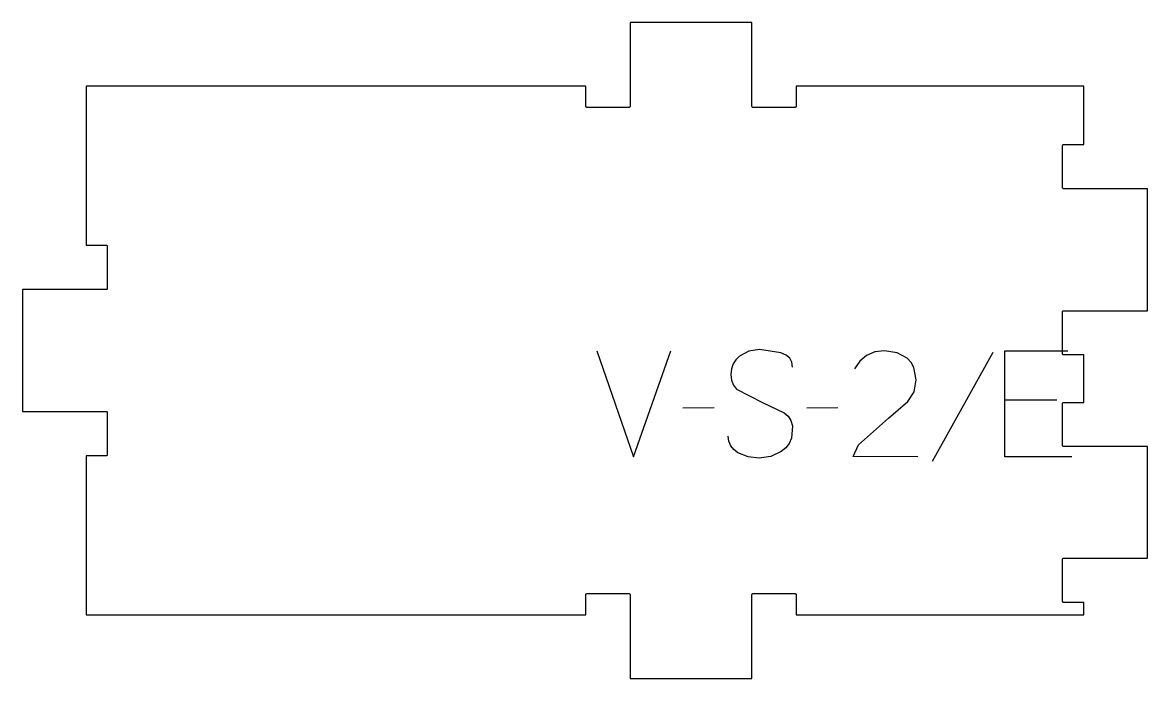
# Model space of a CAD drawing. Header units: millimetres. Extents: x -161 to 157, y -93 to 93.
import ezdxf

# ---------------------------------------------------------------- set-up
doc = ezdxf.new("R2010")
doc.units = ezdxf.units.MM
doc.layers.add('1_ANYTOOL_1MMDEEP_LABELS_S', color=2, linetype='Continuous', true_color=0xffff00)
doc.layers.add('4_ANYTOOL_CUTTHROUGH_OUTSI', color=5, linetype='Continuous', true_color=0x0000ff)

msp = doc.modelspace()

# ---------------------------------------------------------------- linework, layer by layer
at = {"layer": '1_ANYTOOL_1MMDEEP_LABELS_S'}
for p, q in [((113.27, -0.47), (96.09, -31.24)), ((131.36, -13.93), (116.7, -13.93)), ((34.41, -16.11), (25.63, -16.2)), ((69.47, -16.11), (60.69, -16.2))]:
    msp.add_line(p, q, dxfattribs=at)
for points in [[(1.29, 0), (11.66, -30), (22.2, 0)], [(56.66, -4.59), (56.45, -3.2), (55.83, -2.07), (54.8, -1.2), (53.36, -0.6), (47.27, 0.34), (44.3, -0.12), (41.66, -1.5), (40.57, -2.5), (39.79, -3.7), (39.33, -5.09), (39.17, -6.69), (39.35, -8.3), (39.88, -9.69), (40.76, -10.83), (48.17, -14.57), (54.21, -17.49), (55.38, -18.47), (56.16, -19.7), (56.58, -21.19), (56.3, -24.67), (55.67, -26.19), (54.72, -27.46), (53.44, -28.5), (50.45, -29.86), (47.23, -30.34), (44.07, -29.98), (41.19, -28.8), (39.99, -27.91), (39.13, -26.84), (38.61, -25.58), (38.44, -24.13)], [(92.06, -29.96), (73.76, -29.91), (75.32, -26.54), (83.79, -19.07), (89.23, -14.36), (91, -11.58), (91.59, -8.23), (90.95, -4.68), (90.16, -3.27), (89.06, -2.1), (86.2, -0.53), (82.67, 0), (79.92, -0.32), (77.59, -1.28), (75.68, -2.87), (74.19, -5.1)], [(135.64, -30), (116.7, -30), (116.7, 0), (134.53, 0)]]:
    msp.add_lwpolyline(points, dxfattribs=at)
at = {"layer": '4_ANYTOOL_CUTTHROUGH_OUTSI'}
msp.add_lwpolyline([(57.65, -68.9), (57.65, -74.65), (139.04, -74.65), (139.04, -71.15), (133.29, -71.15, -0.414214), (133.04, -70.9), (133.04, -58.9, -0.414214), (133.29, -58.65), (157.04, -58.65), (157.04, -27.06), (133.29, -27.06, -0.414214), (133.04, -26.81), (133.04, -14.81, -0.414214), (133.29, -14.56), (139.04, -14.56), (139.04, -1.15), (133.29, -1.15, -0.414214), (133.04, -0.9), (133.04, 11.1, -0.414214), (133.29, 11.35), (157.04, 11.35), (157.04, 45.85), (133.29, 45.85, -0.414214), (133.04, 46.1), (133.04, 58.1, -0.414214), (133.29, 58.35), (139.04, 58.35), (139.04, 74.85), (57.65, 74.85), (57.65, 69.1, -0.414214), (57.4, 68.85), (45.4, 68.85, -0.414214), (45.15, 69.1), (45.15, 92.85), (10.65, 92.85), (10.65, 69.1, -0.414214), (10.4, 68.85), (-1.6, 68.85, -0.414214), (-1.85, 69.1), (-1.85, 74.85), (-143.22, 74.85), (-143.22, 29.85), (-137.47, 29.85, -0.414214), (-137.22, 29.6), (-137.22, 17.6, -0.414214), (-137.47, 17.35), (-161.22, 17.35), (-161.22, -17.15), (-137.47, -17.15, -0.414214), (-137.22, -17.4), (-137.22, -29.4, -0.414214), (-137.47, -29.65), (-143.22, -29.65), (-143.22, -74.65), (-1.85, -74.65), (-1.85, -68.9, -0.414214), (-1.6, -68.65), (10.4, -68.65, -0.414214), (10.65, -68.9), (10.65, -92.65), (45.15, -92.65), (45.15, -68.9, -0.414214), (45.4, -68.65), (57.4, -68.65, -0.414214)], format="xyb", close=True, dxfattribs=at)

doc.saveas('drawing.dxf')
